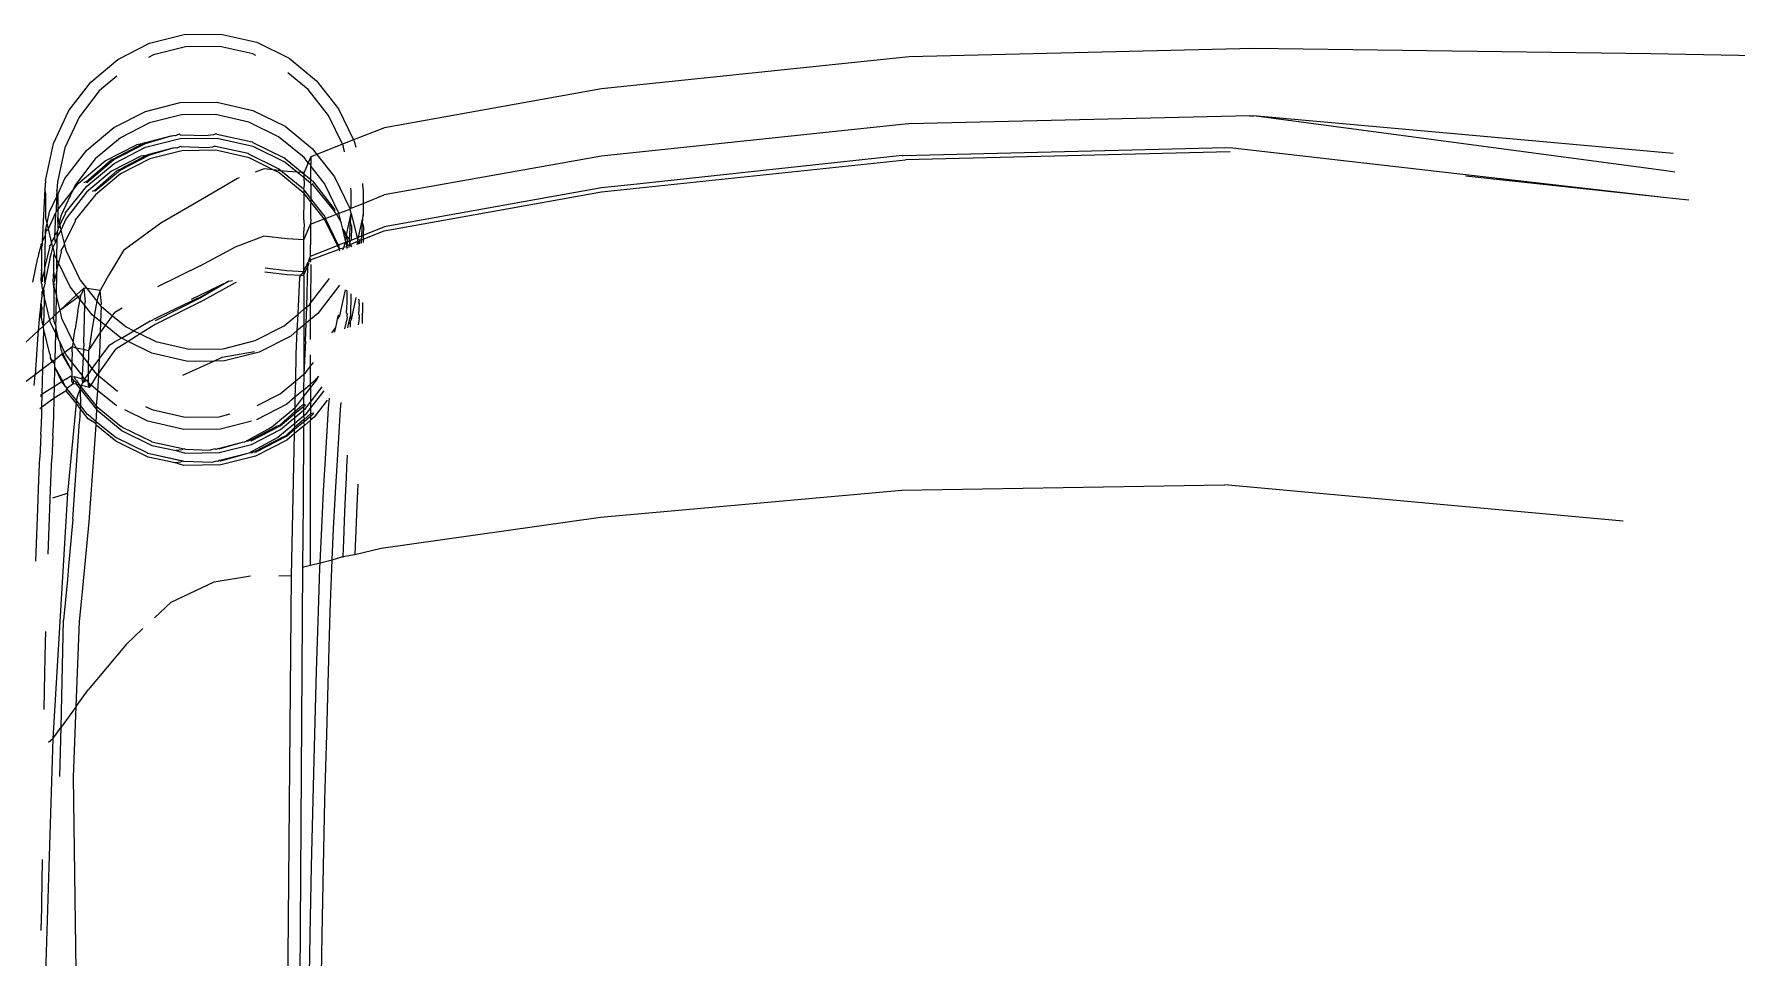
# Model space of a CAD drawing. Header units: millimetres. Extents: x -41292 to 298682, y -22072 to 33155.
# Drawn here: x 30594.6 to 30668.4, y -10431.7 to -10391.7 of the extents above; entities that cross this region are included whole.
import ezdxf

# ---------------------------------------------------------------- set-up
doc = ezdxf.new("R2010")
doc.units = ezdxf.units.MM

# ---------------------------------------------------------------- blocks, each defined once
blk = doc.blocks.new('rmfnasesx')
for p, q in [((58061.517, 5119.596), (58062.879, 5120.296)), ((58062.879, 5120.296), (58064.38, 5120.674)), ((58064.446, 5120.144), (58063.057, 5119.794)), ((58064.38, 5120.674), (58065.976, 5120.692)), ((58065.922, 5120.161), (58064.446, 5120.144)), ((58067.362, 5119.831), (58065.922, 5120.161)), ((58065.976, 5120.692), (58067.532, 5120.336)), ((58067.532, 5120.336), (58068.926, 5119.647)), ((58060.34, 5118.612), (58061.517, 5119.596)), ((58063.057, 5119.794), (58062.832, 5119.678)), ((58067.489, 5119.768), (58067.362, 5119.831)), ((58068.926, 5119.647), (58070.118, 5118.673)), ((58095.788, 5119.712), (58082.467, 5118.326)), ((58110.703, 5120.067), (58095.788, 5119.712)), ((58127.923, 5119.832), (58110.703, 5120.067)), ((58148.161, 5119.449), (58127.923, 5119.832)), ((58061.465, 5118.868), (58060.709, 5118.237)), ((58069.754, 5118.293), (58068.878, 5119.008)), ((58070.118, 5118.673), (58071.073, 5117.461)), ((58059.395, 5117.384), (58060.34, 5118.612)), ((58060.709, 5118.237), (58059.835, 5117.1)), ((58070.638, 5117.172), (58069.754, 5118.293)), ((58082.467, 5118.326), (58073.055, 5116.639)), ((58058.726, 5115.948), (58059.395, 5117.384)), ((58061.342, 5116.648), (58062.704, 5117.347)), ((58062.704, 5117.347), (58064.205, 5117.726)), ((58064.271, 5117.196), (58062.882, 5116.846)), ((58064.205, 5117.726), (58065.801, 5117.744)), ((58065.747, 5117.212), (58064.271, 5117.196)), ((58067.187, 5116.883), (58065.747, 5117.212)), ((58065.801, 5117.744), (58067.358, 5117.388)), ((58067.358, 5117.388), (58068.752, 5116.699)), ((58071.073, 5117.461), (58071.726, 5116.114)), ((58059.835, 5117.1), (58059.216, 5115.772)), ((58060.166, 5115.664), (58061.342, 5116.648)), ((58062.882, 5116.846), (58061.623, 5116.199)), ((58068.476, 5116.246), (58067.187, 5116.883)), ((58068.752, 5116.699), (58069.944, 5115.725)), ((58071.242, 5115.923), (58070.638, 5117.172)), ((58073.055, 5116.639), (58071.726, 5116.114)), ((58095.748, 5116.799), (58082.467, 5115.413)), ((58095.788, 5116.799), (58095.748, 5116.799)), ((58110.542, 5117.155), (58095.788, 5116.799)), ((58110.542, 5117.155), (58110.703, 5117.155)), ((58128.889, 5115.522), (58110.703, 5117.155)), ((58128.575, 5114.769), (58110.703, 5117.155)), ((58058.38, 5114.344), (58058.726, 5115.948)), ((58059.216, 5115.772), (58058.896, 5114.289)), ((58061.623, 5116.199), (58060.535, 5115.289)), ((58060.961, 5115.202), (58062.323, 5115.902)), ((58061.31, 5115.279), (58062.562, 5115.937)), ((58061.342, 5115.256), (58062.704, 5115.956)), ((58061.349, 5115.094), (58062.711, 5115.794)), ((58062.562, 5115.937), (58062.323, 5115.902)), ((58062.672, 5115.979), (58062.562, 5115.937)), ((58062.672, 5115.979), (58063.825, 5116.281)), ((58062.704, 5115.956), (58062.672, 5115.979)), ((58062.704, 5115.956), (58063.825, 5116.281)), ((58062.711, 5115.794), (58064.213, 5116.172)), ((58063.89, 5115.751), (58062.851, 5115.478)), ((58063.89, 5115.751), (58062.883, 5115.454)), ((58063.825, 5116.281), (58063.87, 5116.281)), ((58063.87, 5116.281), (58063.927, 5116.296)), ((58063.937, 5115.751), (58063.89, 5115.751)), ((58064.002, 5116.283), (58063.927, 5116.296)), ((58063.994, 5115.766), (58063.937, 5115.751)), ((58064.068, 5115.753), (58063.994, 5115.766)), ((58064.064, 5116.316), (58064.002, 5116.283)), ((58064.173, 5116.358), (58064.064, 5116.316)), ((58064.13, 5115.786), (58064.068, 5115.753)), ((58064.24, 5115.828), (58064.13, 5115.786)), ((58064.206, 5116.334), (58064.173, 5116.358)), ((58064.206, 5116.334), (58065.419, 5116.299)), ((58064.213, 5116.172), (58065.808, 5116.19)), ((58064.272, 5115.804), (58064.24, 5115.828)), ((58065.365, 5115.767), (58064.272, 5115.804)), ((58065.605, 5115.802), (58065.365, 5115.767)), ((58065.659, 5116.334), (58065.419, 5116.299)), ((58065.715, 5115.845), (58065.605, 5115.802)), ((58065.769, 5116.376), (58065.659, 5116.334)), ((58065.747, 5115.821), (58065.715, 5115.845)), ((58067.155, 5115.515), (58065.747, 5115.821)), ((58065.801, 5116.352), (58065.769, 5116.376)), ((58065.801, 5116.352), (58067.326, 5116.02)), ((58065.808, 5116.19), (58067.364, 5115.834)), ((58067.358, 5115.996), (58067.326, 5116.02)), ((58067.358, 5115.996), (58068.719, 5115.331)), ((58067.364, 5115.834), (58068.758, 5115.146)), ((58069.58, 5115.345), (58068.476, 5116.246)), ((58069.944, 5115.725), (58070.133, 5115.485)), ((58071.242, 5115.923), (58070.133, 5115.485)), ((58071.726, 5116.114), (58071.242, 5115.923)), ((58071.266, 5115.874), (58071.242, 5115.923)), ((58071.331, 5115.598), (58071.266, 5115.874)), ((58071.726, 5116.114), (58071.753, 5116.058)), ((58071.753, 5116.058), (58071.817, 5115.789)), ((58109.507, 5115.767), (58095.527, 5115.416)), ((58109.807, 5115.754), (58109.507, 5115.767)), ((58128.464, 5113.616), (58109.807, 5115.754)), ((58059.22, 5114.436), (58060.166, 5115.664)), ((58060.535, 5115.289), (58059.66, 5114.152)), ((58059.785, 5114.219), (58060.961, 5115.202)), ((58060.134, 5114.296), (58061.201, 5115.238)), ((58060.166, 5114.273), (58061.342, 5115.256)), ((58060.172, 5114.111), (58061.349, 5115.094)), ((58061.31, 5115.279), (58061.201, 5115.238)), ((58062.502, 5115.401), (58061.242, 5114.753)), ((58061.342, 5115.256), (58061.31, 5115.279)), ((58062.741, 5115.436), (58061.591, 5114.83)), ((58062.883, 5115.454), (58061.623, 5114.807)), ((58062.89, 5115.292), (58061.63, 5114.645)), ((58062.741, 5115.436), (58062.502, 5115.401)), ((58062.851, 5115.478), (58062.741, 5115.436)), ((58062.883, 5115.454), (58062.851, 5115.478)), ((58064.279, 5115.642), (58062.89, 5115.292)), ((58065.754, 5115.659), (58064.279, 5115.642)), ((58067.195, 5115.329), (58065.754, 5115.659)), ((58067.187, 5115.492), (58067.155, 5115.515)), ((58068.444, 5114.878), (58067.187, 5115.492)), ((58068.242, 5114.811), (58067.195, 5115.329)), ((58068.752, 5115.308), (58068.719, 5115.331)), ((58068.752, 5115.308), (58069.49, 5114.702)), ((58068.758, 5115.146), (58069.289, 5114.713)), ((58069.758, 5115.119), (58069.579, 5114.697)), ((58069.758, 5115.119), (58069.58, 5115.345)), ((58069.868, 5115.381), (58069.758, 5115.119)), ((58069.869, 5115.02), (58069.758, 5115.119)), ((58069.867, 5114.394), (58069.869, 5114.978)), ((58070.133, 5115.485), (58069.868, 5115.381)), ((58069.868, 5115.381), (58069.869, 5115.02)), ((58069.869, 5114.978), (58069.869, 5115.02)), ((58070.463, 5114.224), (58069.869, 5114.978)), ((58070.133, 5115.485), (58070.898, 5114.513)), ((58082.467, 5115.413), (58073.054, 5113.726)), ((58082.467, 5113.863), (58095.628, 5115.249)), ((58095.49, 5115.435), (58084.003, 5114.193)), ((58095.49, 5115.435), (58095.527, 5115.416)), ((58109.69, 5115.595), (58095.628, 5115.249)), ((58058.38, 5114.344), (58058.346, 5113.978)), ((58058.896, 5114.289), (58058.862, 5113.922)), ((58058.907, 5113.75), (58059.22, 5114.436)), ((58060.134, 5114.296), (58060.025, 5114.254)), ((58060.166, 5114.273), (58060.134, 5114.296)), ((58061.242, 5114.753), (58060.154, 5113.844)), ((58061.482, 5114.789), (58060.502, 5113.921)), ((58061.623, 5114.807), (58060.535, 5113.897)), ((58061.63, 5114.645), (58060.541, 5113.736)), ((58061.591, 5114.83), (58061.482, 5114.789)), ((58061.623, 5114.807), (58061.591, 5114.83)), ((58066.699, 5114.437), (58065.259, 5113.606)), ((58066.769, 5114.463), (58066.699, 5114.437)), ((58067.847, 5114.86), (58067.456, 5114.716)), ((58068.242, 5114.811), (58067.847, 5114.86)), ((58068.483, 5114.692), (58068.242, 5114.811)), ((58068.577, 5114.77), (58068.242, 5114.811)), ((58068.476, 5114.855), (58068.444, 5114.878)), ((58068.577, 5114.77), (58068.476, 5114.855)), ((58069.586, 5113.792), (58068.483, 5114.692)), ((58068.856, 5114.736), (58068.577, 5114.77)), ((58069.548, 5113.977), (58068.577, 5114.77)), ((58069.289, 5114.713), (58068.856, 5114.736)), ((58069.49, 5114.702), (58069.289, 5114.713)), ((58069.289, 5114.713), (58069.579, 5114.476)), ((58069.579, 5114.697), (58069.49, 5114.702)), ((58069.49, 5114.702), (58069.579, 5114.63)), ((58069.577, 5114.336), (58069.579, 5114.476)), ((58069.577, 5114.336), (58069.579, 5114.159)), ((58069.579, 5114.63), (58069.579, 5114.697)), ((58069.579, 5114.476), (58069.579, 5114.63)), ((58069.579, 5114.63), (58069.867, 5114.394)), ((58069.579, 5114.476), (58069.867, 5114.24)), ((58069.867, 5114.24), (58069.867, 5114.394)), ((58069.867, 5114.394), (58069.912, 5114.357)), ((58069.867, 5114.193), (58069.867, 5114.24)), ((58069.944, 5114.334), (58069.912, 5114.357)), ((58069.944, 5114.334), (58070.867, 5113.145)), ((58070.898, 5114.513), (58071.578, 5113.11)), ((58128.464, 5113.616), (58119.898, 5114.541)), ((58128.951, 5114.708), (58128.575, 5114.769)), ((58058.346, 5113.978), (58058.263, 5112.283)), ((58058.391, 5113.806), (58058.346, 5113.978)), ((58058.389, 5113.554), (58058.391, 5113.806)), ((58058.398, 5112.701), (58058.389, 5113.554)), ((58058.551, 5113), (58058.848, 5113.637)), ((58058.848, 5113.637), (58058.839, 5112.991)), ((58058.862, 5113.922), (58058.848, 5113.637)), ((58058.848, 5113.637), (58058.907, 5113.75)), ((58058.848, 5113.637), (58058.905, 5113.511)), ((58058.907, 5113.75), (58058.862, 5113.922)), ((58058.907, 5113.75), (58058.905, 5113.511)), ((58058.905, 5113.511), (58058.909, 5113.082)), ((58058.909, 5113.082), (58059.547, 5113.91)), ((58059.547, 5113.91), (58059.042, 5112.825)), ((58059.223, 5112.932), (58060.172, 5114.111)), ((58060.154, 5113.844), (58059.279, 5112.708)), ((58059.547, 5113.91), (58059.785, 5114.219)), ((58059.66, 5114.152), (58059.547, 5113.91)), ((58060.541, 5113.736), (58059.662, 5112.649)), ((58060.502, 5113.921), (58060.393, 5113.879)), ((58060.535, 5113.897), (58060.502, 5113.921)), ((58065.259, 5113.606), (58063.376, 5112.51)), ((58069.579, 5114.159), (58069.548, 5113.977)), ((58069.58, 5113.954), (58069.548, 5113.977)), ((58069.572, 5112.653), (58069.575, 5113.509)), ((58069.575, 5113.509), (58069.586, 5113.792)), ((58069.868, 5113.571), (58069.58, 5113.954)), ((58069.586, 5113.792), (58069.58, 5113.954)), ((58069.868, 5113.435), (58069.586, 5113.792)), ((58069.867, 5114.193), (58069.868, 5113.571)), ((58069.867, 5114.193), (58069.951, 5114.172)), ((58069.868, 5113.571), (58069.868, 5113.435)), ((58070.431, 5112.856), (58069.868, 5113.571)), ((58069.946, 5114.221), (58069.951, 5114.172)), ((58069.951, 5114.172), (58070.901, 5113.009)), ((58071.087, 5112.937), (58070.463, 5114.224)), ((58071.616, 5113.905), (58071.61, 5114.014)), ((58071.619, 5113.15), (58071.616, 5113.905)), ((58072.131, 5113.972), (58072.123, 5114.221)), ((58072.131, 5113.972), (58072.132, 5113.356)), ((58072.132, 5113.356), (58073.054, 5113.726)), ((58082.467, 5114.03), (58073.053, 5112.341)), ((58073.054, 5112.175), (58082.467, 5113.863)), ((58084.003, 5114.193), (58082.467, 5114.03)), ((58129.005, 5113.554), (58128.464, 5113.616)), ((58129.561, 5113.496), (58129.005, 5113.554)), ((58058.444, 5112.505), (58058.551, 5113)), ((58058.501, 5112.265), (58058.813, 5112.935)), ((58058.813, 5112.935), (58058.779, 5112.227)), ((58058.839, 5112.991), (58058.813, 5112.935)), ((58058.839, 5112.991), (58058.909, 5113.082)), ((58058.909, 5113.082), (58058.913, 5112.769)), ((58058.929, 5112.302), (58058.913, 5112.769)), ((58058.913, 5112.769), (58058.974, 5112.51)), ((58059.042, 5112.825), (58058.974, 5112.51)), ((58058.992, 5112.436), (58059.227, 5112.882)), ((58059.223, 5112.932), (58059.227, 5112.882)), ((58069.864, 5112.682), (58069.868, 5113.018)), ((58069.868, 5113.435), (58069.868, 5113.337)), ((58070.453, 5112.692), (58069.868, 5113.435)), ((58069.868, 5113.018), (58069.868, 5113.337)), ((58070.463, 5112.832), (58070.431, 5112.856)), ((58070.501, 5112.711), (58070.463, 5112.832)), ((58070.501, 5112.711), (58070.987, 5112.898)), ((58070.899, 5113.122), (58070.867, 5113.145)), ((58070.899, 5113.122), (58070.901, 5113.009)), ((58070.901, 5113.009), (58070.906, 5112.96)), ((58070.906, 5112.96), (58070.987, 5112.898)), ((58070.987, 5112.898), (58071.087, 5112.937)), ((58070.987, 5112.898), (58071.183, 5112.536)), ((58071.087, 5112.937), (58071.578, 5113.11)), ((58071.183, 5112.536), (58071.087, 5112.937)), ((58071.422, 5111.998), (58071.622, 5112.924)), ((58071.578, 5113.11), (58071.619, 5113.15)), ((58071.622, 5112.924), (58071.578, 5113.11)), ((58071.588, 5112.558), (58071.622, 5112.924)), ((58071.619, 5113.15), (58072.132, 5113.356)), ((58071.622, 5112.924), (58071.872, 5111.874)), ((58072.138, 5112.869), (58071.928, 5111.896)), ((58072.104, 5112.502), (58072.138, 5112.869)), ((58072.132, 5113.356), (58072.138, 5112.869)), ((58058.263, 5112.283), (58058.235, 5111.693)), ((58058.373, 5111.983), (58058.375, 5112.184)), ((58058.373, 5111.983), (58058.409, 5112.164)), ((58058.375, 5112.184), (58058.405, 5112.324)), ((58058.444, 5112.505), (58058.398, 5112.701)), ((58058.405, 5112.324), (58058.444, 5112.505)), ((58058.409, 5112.164), (58058.405, 5112.324)), ((58058.409, 5112.164), (58058.501, 5112.265)), ((58058.501, 5112.265), (58058.444, 5112.505)), ((58058.64, 5111.681), (58058.501, 5112.265)), ((58058.779, 5112.227), (58058.765, 5111.95)), ((58058.765, 5111.95), (58058.891, 5112.125)), ((58059.046, 5112.207), (58058.889, 5111.928)), ((58058.889, 5111.928), (58058.891, 5112.125)), ((58058.891, 5112.162), (58058.906, 5112.193)), ((58058.891, 5112.125), (58058.891, 5112.162)), ((58058.906, 5112.193), (58058.923, 5112.232)), ((58058.922, 5112.271), (58058.929, 5112.302)), ((58058.923, 5112.232), (58058.922, 5112.271)), ((58059.001, 5112.397), (58058.929, 5112.302)), ((58058.974, 5112.51), (58058.992, 5112.436)), ((58058.992, 5112.436), (58059.001, 5112.397)), ((58059.001, 5112.397), (58059.046, 5112.207)), ((58059.279, 5112.708), (58059.046, 5112.207)), ((58059.046, 5112.207), (58059.185, 5111.623)), ((58059.667, 5112.599), (58059.185, 5111.623)), ((58059.662, 5112.649), (58059.667, 5112.599)), ((58063.376, 5112.51), (58061.755, 5111.328)), ((58069.568, 5111.78), (58069.863, 5112.464)), ((58069.57, 5111.999), (58069.576, 5112.336)), ((58069.572, 5112.653), (58069.576, 5112.336)), ((58069.863, 5112.464), (58070.453, 5112.692)), ((58069.864, 5112.682), (58069.863, 5112.464)), ((58069.863, 5112.464), (58069.863, 5111.568)), ((58070.453, 5112.692), (58070.501, 5112.711)), ((58070.47, 5112.671), (58070.453, 5112.692)), ((58070.465, 5112.72), (58070.47, 5112.671)), ((58071.019, 5111.537), (58070.47, 5112.671)), ((58071.059, 5111.563), (58070.47, 5112.671)), ((58071.059, 5111.563), (58070.501, 5112.711)), ((58071.252, 5112.245), (58071.183, 5112.536)), ((58071.252, 5112.245), (58071.422, 5111.998)), ((58071.252, 5112.245), (58071.407, 5111.926)), ((58071.37, 5111.754), (58071.252, 5112.245)), ((58071.55, 5111.779), (58071.588, 5112.558)), ((58071.633, 5112.386), (58071.588, 5112.558)), ((58071.633, 5112.386), (58071.617, 5111.773)), ((58072.077, 5111.955), (58072.104, 5112.502)), ((58072.104, 5112.502), (58072.149, 5112.33)), ((58072.144, 5111.815), (58073.054, 5112.175)), ((58072.145, 5111.982), (58073.053, 5112.341)), ((58072.149, 5112.33), (58072.145, 5111.982)), ((58058.133, 5111.378), (58058.093, 5111.219)), ((58058.171, 5111.556), (58058.133, 5111.378)), ((58058.171, 5111.556), (58058.231, 5111.624)), ((58058.205, 5111.396), (58058.204, 5111.173)), ((58058.205, 5111.396), (58058.233, 5111.523)), ((58058.235, 5111.693), (58058.231, 5111.624)), ((58058.231, 5111.624), (58058.233, 5111.523)), ((58058.235, 5111.693), (58058.299, 5111.831)), ((58058.299, 5111.831), (58058.373, 5111.983)), ((58058.352, 5110.562), (58058.373, 5111.983)), ((58058.352, 5110.562), (58058.558, 5111.447)), ((58058.554, 5111.496), (58058.649, 5111.642)), ((58058.554, 5111.496), (58058.558, 5111.447)), ((58058.661, 5111.38), (58058.622, 5111.202)), ((58058.64, 5111.681), (58058.762, 5111.885)), ((58058.649, 5111.642), (58058.64, 5111.681)), ((58058.694, 5111.451), (58058.649, 5111.642)), ((58058.694, 5111.451), (58058.661, 5111.38)), ((58058.747, 5111.569), (58058.694, 5111.451)), ((58058.694, 5111.451), (58058.722, 5111.341)), ((58058.722, 5111.341), (58058.751, 5111.212)), ((58058.79, 5111.657), (58058.747, 5111.569)), ((58058.765, 5111.95), (58058.762, 5111.885)), ((58058.762, 5111.885), (58058.79, 5111.657)), ((58058.888, 5111.868), (58058.79, 5111.657)), ((58058.874, 5110.929), (58058.888, 5111.868)), ((58058.889, 5111.928), (58058.888, 5111.868)), ((58059.194, 5111.583), (58059.044, 5111.321)), ((58059.044, 5111.321), (58059.049, 5111.271)), ((58059.185, 5111.623), (58059.194, 5111.583)), ((58059.194, 5111.583), (58059.252, 5111.338)), ((58059.252, 5111.338), (58059.88, 5110.041)), ((58061.755, 5111.328), (58061.103, 5110.242)), ((58065.084, 5110.659), (58066.608, 5111.485)), ((58066.608, 5111.485), (58067.814, 5111.944)), ((58068.843, 5111.825), (58067.814, 5111.944)), ((58069.568, 5111.78), (58068.843, 5111.825)), ((58069.568, 5111.78), (58069.57, 5111.999)), ((58069.568, 5110.477), (58069.568, 5111.78)), ((58069.859, 5111.078), (58069.863, 5111.568)), ((58069.859, 5111.078), (58071.019, 5111.537)), ((58069.863, 5110.913), (58071.098, 5111.373)), ((58071.019, 5111.537), (58071.059, 5111.563)), ((58071.093, 5111.422), (58071.019, 5111.537)), ((58071.059, 5111.563), (58071.351, 5111.668)), ((58071.092, 5111.535), (58071.059, 5111.563)), ((58071.093, 5111.422), (58071.092, 5111.535)), ((58071.093, 5111.422), (58071.098, 5111.373)), ((58071.098, 5111.373), (58071.121, 5111.411)), ((58071.121, 5111.301), (58071.098, 5111.373)), ((58071.145, 5111.31), (58071.098, 5111.373)), ((58071.121, 5111.411), (58071.302, 5111.44)), ((58071.261, 5111.352), (58071.302, 5111.44)), ((58071.302, 5111.44), (58071.312, 5111.486)), ((58071.312, 5111.486), (58071.351, 5111.668)), ((58071.312, 5111.486), (58071.431, 5111.496)), ((58071.351, 5111.668), (58071.387, 5111.682)), ((58071.37, 5111.754), (58071.407, 5111.926)), ((58071.387, 5111.682), (58071.37, 5111.754)), ((58071.387, 5111.682), (58071.457, 5111.724)), ((58071.436, 5111.535), (58071.387, 5111.682)), ((58071.407, 5111.926), (58071.422, 5111.998)), ((58071.407, 5111.926), (58071.457, 5111.724)), ((58071.422, 5111.998), (58071.413, 5111.953)), ((58071.413, 5111.953), (58071.55, 5111.779)), ((58071.431, 5111.496), (58071.436, 5111.535)), ((58071.431, 5111.496), (58071.431, 5111.413)), ((58071.46, 5111.424), (58071.431, 5111.496)), ((58071.457, 5111.724), (58071.436, 5111.535)), ((58071.436, 5111.535), (58071.54, 5111.576)), ((58071.457, 5111.724), (58071.503, 5111.728)), ((58071.503, 5111.728), (58071.546, 5111.742)), ((58071.503, 5111.728), (58071.545, 5111.68)), ((58071.534, 5111.45), (58071.54, 5111.576)), ((58071.543, 5111.645), (58071.54, 5111.576)), ((58071.54, 5111.576), (58071.586, 5111.557)), ((58071.545, 5111.68), (58071.543, 5111.645)), ((58071.543, 5111.645), (58071.581, 5111.606)), ((58071.546, 5111.742), (58071.545, 5111.68)), ((58071.579, 5111.719), (58071.545, 5111.68)), ((58071.546, 5111.742), (58071.55, 5111.779)), ((58071.546, 5111.742), (58071.617, 5111.773)), ((58071.579, 5111.719), (58071.546, 5111.742)), ((58071.617, 5111.773), (58071.579, 5111.719)), ((58071.581, 5111.606), (58071.586, 5111.557)), ((58071.586, 5111.557), (58071.606, 5111.602)), ((58071.586, 5111.557), (58071.609, 5111.478)), ((58071.586, 5111.557), (58071.634, 5111.487)), ((58071.606, 5111.602), (58071.908, 5111.722)), ((58071.617, 5111.773), (58071.872, 5111.874)), ((58071.908, 5111.722), (58071.857, 5111.567)), ((58071.872, 5111.874), (58071.928, 5111.896)), ((58071.872, 5111.874), (58071.899, 5111.76)), ((58071.928, 5111.896), (58071.899, 5111.76)), ((58071.899, 5111.76), (58071.908, 5111.722)), ((58071.908, 5111.722), (58071.972, 5111.747)), ((58071.908, 5111.722), (58071.937, 5111.597)), ((58071.928, 5111.896), (58072.077, 5111.955)), ((58071.971, 5111.792), (58071.972, 5111.747)), ((58071.971, 5111.792), (58072.069, 5111.785)), ((58071.972, 5111.747), (58071.973, 5111.61)), ((58072.062, 5111.641), (58072.069, 5111.785)), ((58072.069, 5111.785), (58072.077, 5111.955)), ((58072.069, 5111.785), (58072.144, 5111.815)), ((58072.077, 5111.955), (58072.145, 5111.982)), ((58072.144, 5111.815), (58072.142, 5111.671)), ((58072.145, 5111.982), (58072.144, 5111.815)), ((58057.825, 5109.952), (58058.05, 5111.007)), ((58058.093, 5111.219), (58058.05, 5111.007)), ((58058.204, 5111.173), (58058.205, 5110.503)), ((58058.54, 5110.832), (58058.343, 5109.929)), ((58058.351, 5110.485), (58058.352, 5110.562)), ((58058.584, 5111.044), (58058.54, 5110.832)), ((58058.622, 5111.202), (58058.584, 5111.044)), ((58058.765, 5111.154), (58058.72, 5111.117)), ((58058.72, 5111.117), (58058.721, 5110.448)), ((58058.751, 5111.212), (58058.765, 5111.154)), ((58058.874, 5110.929), (58058.765, 5111.154)), ((58058.868, 5110.507), (58058.874, 5110.929)), ((58058.944, 5110.785), (58058.868, 5110.507)), ((58058.944, 5110.785), (58058.874, 5110.929)), ((58059.049, 5111.271), (58058.944, 5110.785)), ((58059.445, 5109.752), (58058.944, 5110.785)), ((58065.084, 5110.659), (58063.23, 5109.743)), ((58068.838, 5110.439), (58067.895, 5110.55)), ((58069.707, 5110.727), (58069.568, 5110.477)), ((58069.568, 5110.272), (58069.745, 5110.641)), ((58069.691, 5108.877), (58069.745, 5110.641)), ((58069.707, 5110.727), (58069.75, 5110.805)), ((58069.745, 5110.641), (58069.707, 5110.727)), ((58069.745, 5110.641), (58069.8, 5110.768)), ((58069.819, 5110.988), (58069.75, 5110.805)), ((58069.819, 5110.988), (58069.859, 5111.078)), ((58069.819, 5110.988), (58069.863, 5110.956)), ((58069.828, 5110.833), (58069.865, 5110.846)), ((58069.863, 5110.956), (58069.863, 5110.913)), ((58069.865, 5110.846), (58069.863, 5110.913)), ((58069.865, 5110.721), (58069.863, 5109.046)), ((58058.205, 5110.503), (58058.174, 5110.029)), ((58058.206, 5110.005), (58058.174, 5110.029)), ((58058.248, 5110.079), (58058.205, 5110.503)), ((58058.206, 5110.005), (58058.249, 5110.01)), ((58058.207, 5109.973), (58058.206, 5110.005)), ((58058.249, 5109.982), (58058.207, 5109.973)), ((58058.208, 5109.892), (58058.207, 5109.973)), ((58058.208, 5109.892), (58058.213, 5109.843)), ((58058.213, 5109.843), (58058.223, 5109.753)), ((58058.248, 5110.079), (58058.351, 5110.485)), ((58058.249, 5110.01), (58058.248, 5110.079)), ((58058.249, 5109.982), (58058.249, 5110.01)), ((58058.341, 5109.896), (58058.299, 5109.715)), ((58058.343, 5109.929), (58058.341, 5109.896)), ((58058.343, 5109.929), (58058.351, 5110.485)), ((58058.721, 5110.448), (58058.69, 5109.973)), ((58058.722, 5109.95), (58058.69, 5109.973)), ((58058.721, 5110.448), (58058.764, 5110.049)), ((58058.762, 5110.013), (58058.722, 5109.95)), ((58058.723, 5109.917), (58058.722, 5109.95)), ((58058.724, 5109.837), (58058.723, 5109.917)), ((58058.723, 5109.917), (58058.748, 5109.827)), ((58058.724, 5109.837), (58058.729, 5109.788)), ((58058.748, 5109.827), (58058.729, 5109.788)), ((58058.764, 5110.049), (58058.762, 5110.013)), ((58058.867, 5110.429), (58058.764, 5110.049)), ((58058.851, 5109.376), (58058.867, 5110.429)), ((58058.868, 5110.507), (58058.867, 5110.429)), ((58059.88, 5110.041), (58060.172, 5109.67)), ((58061.103, 5110.242), (58060.752, 5109.586)), ((58064.703, 5109.214), (58066.318, 5109.987)), ((58065.053, 5109.291), (58066.318, 5109.987)), ((58066.318, 5109.987), (58065.085, 5109.267)), ((58065.092, 5109.105), (58066.609, 5109.935)), ((58066.318, 5109.987), (58066.471, 5110.027)), ((58066.609, 5109.935), (58066.648, 5109.95)), ((58068.842, 5110.274), (58067.884, 5110.385)), ((58069.562, 5110.393), (58068.838, 5110.439)), ((58069.434, 5110.237), (58068.842, 5110.274)), ((58069.32, 5108.567), (58069.395, 5110.166)), ((58069.395, 5110.166), (58069.434, 5110.237)), ((58069.434, 5110.237), (58069.5, 5110.311)), ((58069.567, 5110.229), (58069.434, 5110.237)), ((58069.5, 5110.311), (58069.562, 5110.393)), ((58069.562, 5110.393), (58069.568, 5110.477)), ((58069.572, 5110.416), (58069.562, 5110.393)), ((58069.562, 5110.393), (58069.568, 5110.272)), ((58069.567, 5110.229), (58069.568, 5110.272)), ((58069.567, 5110.229), (58069.569, 5108.846)), ((58069.568, 5110.477), (58069.572, 5110.416)), ((58069.863, 5109.046), (58070.683, 5110.112)), ((58071.111, 5109.814), (58070.177, 5108.6)), ((58058.22, 5109.351), (58058.172, 5109.018)), ((58058.222, 5109.53), (58058.22, 5109.351)), ((58058.264, 5109.561), (58058.222, 5109.53)), ((58058.223, 5109.753), (58058.264, 5109.561)), ((58058.299, 5109.715), (58058.264, 5109.561)), ((58058.333, 5109.288), (58058.264, 5109.561)), ((58058.333, 5109.288), (58058.299, 5109.715)), ((58058.322, 5108.497), (58058.333, 5109.288)), ((58058.564, 5108.316), (58058.333, 5109.288)), ((58058.729, 5109.788), (58058.737, 5109.598)), ((58058.729, 5109.788), (58058.851, 5109.376)), ((58058.737, 5109.598), (58058.738, 5108.929)), ((58058.84, 5108.572), (58058.851, 5109.318)), ((58058.851, 5109.376), (58058.851, 5109.318)), ((58058.851, 5109.318), (58058.997, 5108.719)), ((58059.725, 5109.396), (58058.997, 5108.719)), ((58059.798, 5109.303), (58058.997, 5108.719)), ((58059.725, 5109.396), (58059.445, 5109.752)), ((58060.041, 5109.689), (58059.725, 5109.396)), ((58059.798, 5109.303), (58059.725, 5109.396)), ((58059.783, 5108.694), (58059.882, 5109.197)), ((58059.924, 5109.415), (58059.798, 5109.303)), ((58059.882, 5109.197), (58059.798, 5109.303)), ((58059.882, 5109.197), (58059.924, 5109.415)), ((58060.085, 5108.939), (58059.882, 5109.197)), ((58060.041, 5109.689), (58059.924, 5109.415)), ((58060.041, 5109.689), (58060.09, 5109.106)), ((58060.172, 5109.67), (58060.041, 5109.689)), ((58060.085, 5108.939), (58060.09, 5109.106)), ((58060.752, 5109.586), (58060.172, 5109.67)), ((58060.172, 5109.67), (58060.604, 5109.122)), ((58060.604, 5109.122), (58060.497, 5108.559)), ((58060.638, 5109.298), (58060.604, 5109.122)), ((58060.604, 5109.122), (58060.763, 5108.919)), ((58060.752, 5109.586), (58060.638, 5109.298)), ((58060.799, 5109.009), (58060.752, 5109.586)), ((58065.085, 5109.267), (58063.124, 5108.276)), ((58065.092, 5109.105), (58063.124, 5108.115)), ((58064.943, 5109.249), (58063.405, 5108.509)), ((58064.943, 5109.249), (58065.053, 5109.291)), ((58065.053, 5109.291), (58065.085, 5109.267)), ((58071.127, 5108.493), (58071.371, 5109.624)), ((58071.447, 5109.562), (58071.405, 5109.6)), ((58071.415, 5108.609), (58071.447, 5109.084)), ((58071.447, 5109.084), (58071.447, 5109.562)), ((58071.598, 5109.449), (58071.582, 5108.476)), ((58071.825, 5109.281), (58071.618, 5108.317)), ((58071.924, 5109.208), (58071.963, 5109.18)), ((58071.963, 5109.029), (58071.963, 5109.18)), ((58072.11, 5109.071), (58072.096, 5108.165)), ((58058.115, 5108.493), (58058.059, 5107.846)), ((58058.172, 5109.018), (58058.115, 5108.493)), ((58058.192, 5108.386), (58058.172, 5109.018)), ((58058.172, 5109.018), (58058.223, 5108.861)), ((58058.223, 5108.861), (58058.192, 5108.386)), ((58058.224, 5108.362), (58058.192, 5108.386)), ((58058.225, 5108.33), (58058.224, 5108.362)), ((58058.294, 5108.065), (58058.322, 5108.497)), ((58058.706, 5108.453), (58058.564, 5108.316)), ((58058.74, 5108.479), (58058.706, 5108.453)), ((58058.738, 5108.43), (58058.706, 5108.453)), ((58058.728, 5108.358), (58058.738, 5108.43)), ((58058.741, 5108.318), (58058.728, 5108.358)), ((58058.738, 5108.929), (58058.74, 5108.479)), ((58058.84, 5108.572), (58058.74, 5108.479)), ((58058.828, 5108.05), (58058.838, 5108.442)), ((58058.838, 5108.442), (58058.84, 5108.572)), ((58058.997, 5108.719), (58058.84, 5108.572)), ((58058.997, 5108.719), (58059.077, 5108.391)), ((58059.077, 5108.391), (58059.573, 5107.347)), ((58059.783, 5108.694), (58059.66, 5107.933)), ((58060.038, 5107.305), (58060.085, 5108.939)), ((58060.399, 5108.539), (58060.085, 5108.939)), ((58060.483, 5108.471), (58060.374, 5107.782)), ((58060.483, 5108.471), (58060.399, 5108.539)), ((58060.497, 5108.559), (58060.483, 5108.471)), ((58060.777, 5108.231), (58060.483, 5108.471)), ((58060.763, 5108.919), (58060.799, 5109.009)), ((58060.763, 5108.919), (58060.796, 5108.893)), ((58060.777, 5108.231), (58060.796, 5108.893)), ((58060.796, 5108.893), (58061.283, 5108.495)), ((58060.976, 5108.068), (58061.283, 5108.495)), ((58061.283, 5108.495), (58061.382, 5108.633)), ((58061.283, 5108.495), (58061.867, 5108.019)), ((58061.696, 5108.824), (58061.382, 5108.633)), ((58063.028, 5108.327), (58063.05, 5108.34)), ((58063.405, 5108.509), (58063.05, 5108.34)), ((58068.72, 5108.066), (58069.32, 5108.567)), ((58069.286, 5107.855), (58069.32, 5108.567)), ((58069.32, 5108.567), (58069.569, 5108.775)), ((58069.569, 5108.775), (58069.567, 5108.09)), ((58069.569, 5108.775), (58069.691, 5108.877)), ((58069.569, 5108.846), (58069.569, 5108.775)), ((58069.67, 5108.176), (58069.691, 5108.877)), ((58069.862, 5108.337), (58069.67, 5108.176)), ((58069.691, 5108.877), (58069.808, 5108.976)), ((58069.808, 5108.976), (58069.863, 5109.046)), ((58069.861, 5107.463), (58069.862, 5108.337)), ((58069.862, 5108.337), (58069.863, 5109.046)), ((58070.177, 5108.6), (58069.862, 5108.337)), ((58070.99, 5108.197), (58071.028, 5108.356)), ((58071.028, 5108.356), (58071.066, 5108.531)), ((58071.028, 5108.356), (58071.127, 5108.493)), ((58071.348, 5107.93), (58071.454, 5108.423)), ((58071.415, 5108.609), (58071.447, 5108.585)), ((58071.447, 5108.585), (58071.449, 5108.53)), ((58071.45, 5108.472), (58071.449, 5108.53)), ((58071.454, 5108.423), (58071.45, 5108.472)), ((58071.505, 5108.141), (58071.582, 5108.476)), ((58071.582, 5108.476), (58071.618, 5108.317)), ((58071.971, 5108.368), (58071.915, 5108.108)), ((58071.963, 5109.029), (58071.931, 5108.553)), ((58071.931, 5108.553), (58071.963, 5108.529)), ((58071.963, 5108.529), (58071.965, 5108.481)), ((58071.965, 5108.481), (58071.966, 5108.417)), ((58071.971, 5108.368), (58071.966, 5108.417)), ((58058.059, 5107.846), (58057.5, 5107.326)), ((58058.047, 5107.706), (58057.966, 5106.586)), ((58058.059, 5107.846), (58058.047, 5107.706)), ((58058.294, 5108.065), (58058.059, 5107.846)), ((58058.226, 5108.249), (58058.225, 5108.33)), ((58058.226, 5108.249), (58058.231, 5108.2)), ((58058.294, 5108.065), (58058.231, 5108.2)), ((58058.266, 5106.198), (58058.307, 5107.9)), ((58058.29, 5107.971), (58058.294, 5108.065)), ((58058.307, 5107.9), (58058.29, 5107.971)), ((58058.564, 5108.316), (58058.294, 5108.065)), ((58058.559, 5106.839), (58058.307, 5107.9)), ((58058.59, 5108.207), (58058.564, 5108.316)), ((58058.82, 5107.732), (58058.59, 5108.207)), ((58058.741, 5108.318), (58058.745, 5108.268)), ((58058.745, 5108.268), (58058.828, 5108.05)), ((58058.792, 5106.592), (58058.82, 5107.732)), ((58058.82, 5107.732), (58058.826, 5107.949)), ((58058.931, 5107.503), (58058.82, 5107.732)), ((58058.828, 5108.05), (58058.826, 5107.949)), ((58058.826, 5107.949), (58058.931, 5107.503)), ((58059.573, 5107.347), (58059.66, 5107.933)), ((58060.242, 5106.979), (58060.643, 5107.604)), ((58060.374, 5107.782), (58060.286, 5107.185)), ((58060.643, 5107.604), (58060.765, 5107.774)), ((58060.749, 5107.206), (58060.765, 5107.774)), ((58060.765, 5107.774), (58060.777, 5108.231)), ((58060.765, 5107.774), (58060.976, 5108.068)), ((58060.976, 5108.068), (58060.777, 5108.231)), ((58061.592, 5107.566), (58060.976, 5108.068)), ((58061.663, 5107.53), (58062.209, 5107.849)), ((58061.867, 5108.019), (58062.209, 5107.849)), ((58062.481, 5107.715), (58061.953, 5107.387)), ((58062.906, 5108.269), (58062.209, 5107.849)), ((58062.209, 5107.849), (58062.481, 5107.715)), ((58063.124, 5108.115), (58062.481, 5107.715)), ((58062.481, 5107.715), (58063.156, 5107.382)), ((58062.906, 5108.269), (58063.028, 5108.327)), ((58067.461, 5107.419), (58068.72, 5108.066)), ((58069.001, 5107.617), (58067.639, 5106.917)), ((58069.286, 5107.855), (58069.001, 5107.617)), ((58069.239, 5106.849), (58069.286, 5107.855)), ((58069.567, 5108.09), (58069.286, 5107.855)), ((58069.567, 5108.09), (58069.561, 5105.967)), ((58069.67, 5108.176), (58069.567, 5108.09)), ((58069.646, 5107.396), (58069.67, 5108.176)), ((58070.783, 5107.753), (58070.947, 5107.987)), ((58070.902, 5107.79), (58070.947, 5107.987)), ((58070.947, 5107.987), (58070.99, 5108.197)), ((58071.47, 5107.968), (58071.505, 5108.141)), ((58071.58, 5108.229), (58071.505, 5108.141)), ((58071.58, 5108.229), (58071.577, 5108.002)), ((58071.618, 5108.317), (58071.58, 5108.229)), ((58058.983, 5107.396), (58058.931, 5107.503)), ((58058.983, 5107.396), (58059.045, 5107.023)), ((58059.218, 5106.911), (58058.983, 5107.396)), ((58059.077, 5106.999), (58059.045, 5107.023)), ((58059.077, 5106.999), (58059.08, 5106.887)), ((58059.08, 5106.887), (58059.084, 5106.838)), ((58059.08, 5106.887), (58059.131, 5106.846)), ((58059.08, 5106.887), (58059.108, 5106.829)), ((58059.218, 5106.911), (58059.131, 5106.846)), ((58059.534, 5107.147), (58059.218, 5106.911)), ((58059.27, 5106.804), (58059.218, 5106.911)), ((58059.528, 5106.929), (58059.519, 5106.489)), ((58059.528, 5106.929), (58059.534, 5107.147)), ((58059.573, 5107.347), (58059.534, 5107.147)), ((58059.708, 5107.1), (58059.534, 5107.147)), ((58059.573, 5107.347), (58059.708, 5107.1)), ((58060.023, 5107.029), (58059.708, 5107.1)), ((58059.708, 5107.1), (58060.006, 5106.718)), ((58060.023, 5107.029), (58060.006, 5106.718)), ((58060.038, 5107.305), (58060.023, 5107.029)), ((58060.242, 5106.979), (58060.023, 5107.029)), ((58060.242, 5106.979), (58060.237, 5106.76)), ((58060.286, 5107.185), (58060.242, 5106.979)), ((58060.684, 5106.018), (58061.418, 5107.055)), ((58061.142, 5107.219), (58060.72, 5106.656)), ((58060.72, 5106.656), (58060.749, 5107.206)), ((58061.142, 5107.219), (58061.315, 5107.328)), ((58061.663, 5107.53), (58061.315, 5107.328)), ((58061.953, 5107.387), (58061.418, 5107.055)), ((58061.663, 5107.53), (58061.592, 5107.566)), ((58061.953, 5107.387), (58061.663, 5107.53)), ((58062.985, 5106.877), (58061.953, 5107.387)), ((58064.543, 5106.52), (58062.985, 5106.877)), ((58063.156, 5107.382), (58064.596, 5107.052)), ((58064.596, 5107.052), (58066.072, 5107.069)), ((58066.031, 5106.702), (58067.433, 5106.95)), ((58066.072, 5107.069), (58067.461, 5107.419)), ((58067.639, 5106.917), (58066.138, 5106.539)), ((58069.646, 5107.396), (58069.561, 5105.967)), ((58057.966, 5106.586), (58057.923, 5105.941)), ((58058.266, 5106.198), (58057.923, 5105.941)), ((58058.239, 5105.099), (58058.266, 5106.198)), ((58058.671, 5106.502), (58058.266, 5106.198)), ((58058.591, 5106.816), (58058.559, 5106.839)), ((58058.593, 5106.703), (58058.591, 5106.816)), ((58058.593, 5106.703), (58058.598, 5106.654)), ((58058.709, 5106.53), (58058.598, 5106.654)), ((58058.671, 5106.502), (58058.598, 5106.654)), ((58058.709, 5106.53), (58058.671, 5106.502)), ((58058.788, 5106.409), (58058.671, 5106.502)), ((58058.792, 5106.592), (58058.709, 5106.53)), ((58058.788, 5106.409), (58058.709, 5106.53)), ((58058.764, 5105.436), (58058.784, 5106.268)), ((58058.784, 5106.268), (58058.788, 5106.409)), ((58059.087, 5105.642), (58058.784, 5106.268)), ((58059.126, 5105.667), (58058.784, 5106.268)), ((58058.788, 5106.409), (58058.792, 5106.592)), ((58059.084, 5106.838), (58058.792, 5106.592)), ((58059.131, 5106.846), (58059.084, 5106.838)), ((58059.084, 5106.838), (58059.516, 5106.095)), ((58059.108, 5106.829), (58059.516, 5106.095)), ((58059.131, 5106.846), (58059.516, 5106.095)), ((58059.519, 5106.489), (58059.27, 5106.804)), ((58059.519, 5106.489), (58059.514, 5106.273)), ((58059.516, 5106.095), (58059.514, 5106.273)), ((58059.963, 5105.924), (58059.519, 5106.489)), ((58060.006, 5106.718), (58059.963, 5105.924)), ((58060.006, 5106.718), (58060.23, 5106.432)), ((58060.23, 5106.432), (58060.224, 5106.103)), ((58060.385, 5106.208), (58060.226, 5105.97)), ((58060.237, 5106.76), (58060.23, 5106.432)), ((58060.23, 5106.432), (58060.385, 5106.208)), ((58060.72, 5106.656), (58060.385, 5106.208)), ((58060.385, 5106.208), (58060.589, 5105.972)), ((58060.684, 5106.018), (58060.72, 5106.656)), ((58064.331, 5105.919), (58065.664, 5106.533)), ((58065.664, 5106.533), (58064.543, 5106.52)), ((58065.664, 5106.533), (58066.031, 5106.702)), ((58066.138, 5106.539), (58065.664, 5106.533)), ((58069.214, 5105.677), (58069.239, 5106.849)), ((58069.635, 5106.029), (58069.86, 5106.321)), ((58069.859, 5105.532), (58069.86, 5106.321)), ((58069.86, 5106.321), (58069.86, 5106.807)), ((58069.86, 5106.321), (58069.98, 5106.478)), ((58057.923, 5105.941), (58057.376, 5105.532)), ((58057.892, 5105.476), (58057.923, 5105.941)), ((58058.764, 5105.436), (58058.239, 5105.099)), ((58058.752, 5104.932), (58058.764, 5105.436)), ((58059.087, 5105.642), (58058.764, 5105.436)), ((58059.126, 5105.667), (58059.087, 5105.642)), ((58059.238, 5105.436), (58059.087, 5105.642)), ((58059.253, 5105.749), (58059.126, 5105.667)), ((58059.238, 5105.436), (58059.126, 5105.667)), ((58059.27, 5105.413), (58059.238, 5105.436)), ((58059.253, 5105.749), (58059.46, 5105.883)), ((58059.307, 5105.348), (58059.27, 5105.413)), ((58059.58, 5105.552), (58059.307, 5105.348)), ((58059.519, 5105.869), (58059.46, 5105.883)), ((58059.516, 5106.095), (58059.519, 5105.869)), ((58059.52, 5105.805), (58059.519, 5105.869)), ((58059.519, 5105.869), (58059.616, 5105.845)), ((58059.521, 5105.656), (58059.52, 5105.805)), ((58059.592, 5105.711), (58059.52, 5105.805)), ((58059.521, 5105.656), (58059.58, 5105.552)), ((58059.592, 5105.711), (58059.58, 5105.552)), ((58059.711, 5105.531), (58059.58, 5105.552)), ((58059.592, 5105.711), (58059.708, 5105.589)), ((58059.955, 5105.762), (58059.616, 5105.845)), ((58059.616, 5105.845), (58059.674, 5105.726)), ((58059.706, 5105.702), (58059.674, 5105.726)), ((58059.706, 5105.702), (58059.855, 5105.496)), ((58059.708, 5105.589), (58059.711, 5105.531)), ((58059.855, 5105.496), (58059.711, 5105.531)), ((58059.711, 5105.531), (58059.872, 5105.329)), ((58059.939, 5105.475), (58059.855, 5105.496)), ((58059.855, 5105.496), (58059.91, 5105.426)), ((58059.91, 5105.426), (58059.872, 5105.329)), ((58059.939, 5105.475), (58059.91, 5105.426)), ((58059.91, 5105.426), (58060.557, 5104.605)), ((58059.941, 5105.506), (58059.939, 5105.475)), ((58060.284, 5105.389), (58059.939, 5105.475)), ((58059.976, 5105.598), (58059.941, 5105.506)), ((58059.963, 5105.924), (58059.955, 5105.762)), ((58059.955, 5105.762), (58059.976, 5105.598)), ((58060.067, 5105.734), (58059.955, 5105.762)), ((58060.067, 5105.734), (58059.963, 5105.924)), ((58060.067, 5105.734), (58059.976, 5105.598)), ((58060.148, 5105.69), (58059.976, 5105.598)), ((58060.067, 5105.734), (58060.226, 5105.97)), ((58060.124, 5105.72), (58060.067, 5105.734)), ((58060.148, 5105.69), (58060.124, 5105.72)), ((58060.178, 5105.707), (58060.148, 5105.69)), ((58060.23, 5105.637), (58060.148, 5105.69)), ((58060.23, 5105.637), (58060.178, 5105.707)), ((58060.224, 5106.103), (58060.226, 5105.97)), ((58060.225, 5105.592), (58060.23, 5105.637)), ((58060.225, 5105.592), (58060.231, 5105.487)), ((58060.295, 5105.549), (58060.225, 5105.592)), ((58060.226, 5105.97), (58060.23, 5105.637)), ((58060.231, 5105.487), (58060.284, 5105.389)), ((58060.284, 5105.389), (58060.295, 5105.549)), ((58060.284, 5105.389), (58060.349, 5105.491)), ((58060.349, 5105.491), (58060.295, 5105.549)), ((58060.349, 5105.491), (58060.633, 5105.937)), ((58060.647, 5105.248), (58060.349, 5105.491)), ((58060.589, 5105.972), (58060.633, 5105.937)), ((58060.633, 5105.937), (58060.684, 5106.018)), ((58060.633, 5105.937), (58060.681, 5105.898)), ((58060.647, 5105.248), (58060.681, 5105.898)), ((58060.681, 5105.898), (58060.684, 5106.018)), ((58060.681, 5105.898), (58061.497, 5105.232)), ((58068.546, 5105.119), (58069.214, 5105.677)), ((58069.199, 5104.981), (58069.214, 5105.677)), ((58069.214, 5105.677), (58069.561, 5105.967)), ((58069.561, 5105.967), (58069.559, 5105.282)), ((58069.559, 5105.282), (58069.859, 5105.532)), ((58069.561, 5105.967), (58069.635, 5106.029)), ((58069.858, 5105.369), (58070.128, 5105.72)), ((58069.858, 5105.369), (58069.859, 5105.532)), ((58069.858, 5104.757), (58070.367, 5105.418)), ((58070.004, 5105.653), (58069.859, 5105.532)), ((58070.2, 5105.874), (58070.004, 5105.653)), ((58070.128, 5105.72), (58070.2, 5105.874)), ((58058.169, 5105.055), (58058.166, 5105.007)), ((58058.239, 5105.099), (58058.169, 5105.055)), ((58058.225, 5104.538), (58058.239, 5105.099)), ((58058.752, 5104.932), (58058.225, 5104.538)), ((58058.734, 5104.199), (58058.752, 5104.932)), ((58059.277, 5105.251), (58058.752, 5104.932)), ((58059.307, 5105.348), (58059.272, 5105.301)), ((58059.272, 5105.301), (58059.277, 5105.251)), ((58059.706, 5104.706), (58059.277, 5105.251)), ((58059.718, 5104.827), (58059.307, 5105.348)), ((58059.706, 5104.706), (58059.337, 5100.809)), ((58059.718, 5104.827), (58059.706, 5104.706)), ((58059.885, 5104.479), (58059.706, 5104.706)), ((58059.73, 5104.957), (58059.718, 5104.827)), ((58059.892, 5104.606), (58059.718, 5104.827)), ((58059.872, 5105.329), (58059.73, 5104.957)), ((58059.872, 5105.329), (58059.892, 5104.606)), ((58059.872, 5105.329), (58060.596, 5104.419)), ((58060.589, 5104.581), (58060.647, 5105.248)), ((58061.418, 5104.619), (58060.647, 5105.248)), ((58068.827, 5104.67), (58067.516, 5103.996)), ((58067.547, 5104.606), (58068.546, 5105.119)), ((58069.199, 5104.981), (58068.827, 5104.67)), ((58069.19, 5104.53), (58069.199, 5104.981)), ((58069.559, 5105.282), (58069.199, 5104.981)), ((58069.254, 5104.584), (58069.558, 5104.979)), ((58069.557, 5104.643), (58069.493, 5104.619)), ((58069.558, 5104.979), (58069.557, 5104.643)), ((58069.603, 5104.661), (58069.557, 5104.643)), ((58069.557, 5104.643), (58069.557, 5104.568)), ((58069.558, 5104.979), (58069.858, 5105.369)), ((58069.559, 5105.282), (58069.558, 5104.979)), ((58069.635, 5104.637), (58069.603, 5104.661)), ((58069.641, 5104.475), (58069.858, 5104.757)), ((58069.858, 5105.369), (58069.858, 5104.757)), ((58070.427, 5105.253), (58069.858, 5104.514)), ((58069.858, 5104.757), (58069.858, 5104.514)), ((58070.578, 5104.838), (58070.01, 5104.1)), ((58070.643, 5104.496), (58070.673, 5104.931)), ((58071.159, 5104.442), (58071.18, 5104.748)), ((58058.225, 5104.538), (58058.136, 5104.471)), ((58058.201, 5103.808), (58058.218, 5104.254)), ((58058.218, 5104.254), (58058.225, 5104.538)), ((58058.717, 5103.753), (58058.734, 5104.199)), ((58059.557, 5099.685), (58059.855, 5103.923)), ((58059.885, 5104.479), (58059.855, 5103.923)), ((58059.892, 5104.606), (58059.885, 5104.479)), ((58060.231, 5104.039), (58059.885, 5104.479)), ((58060.193, 5104.225), (58059.892, 5104.606)), ((58060.225, 5104.201), (58060.193, 5104.225)), ((58060.578, 5103.91), (58060.225, 5104.201)), ((58060.573, 5103.811), (58060.231, 5104.039)), ((58060.589, 5104.581), (58060.557, 5104.605)), ((58060.573, 5103.811), (58060.578, 5103.91)), ((58060.578, 5103.91), (58060.596, 5104.419)), ((58061.386, 5103.251), (58060.578, 5103.91)), ((58060.589, 5104.581), (58060.611, 5104.56)), ((58060.596, 5104.419), (58060.589, 5104.581)), ((58060.596, 5104.419), (58061.7, 5103.518)), ((58060.611, 5104.56), (58061.661, 5103.704)), ((58061.465, 5104.595), (58061.418, 5104.619)), ((58062.811, 5103.93), (58061.807, 5104.426)), ((58062.711, 5104.568), (58062.981, 5104.435)), ((58064.368, 5103.574), (58062.811, 5103.93)), ((58062.981, 5104.435), (58064.422, 5104.105)), ((58064.422, 5104.105), (58065.897, 5104.122)), ((58065.897, 5104.122), (58066.382, 5104.244)), ((58067.305, 5103.93), (58065.963, 5103.592)), ((58068.166, 5103.674), (58069.19, 5104.53)), ((58068.514, 5103.751), (58069.186, 5104.362)), ((58068.546, 5103.728), (58069.184, 5104.261)), ((58068.553, 5103.566), (58069.18, 5104.09)), ((58069.555, 5103.987), (58069.171, 5103.666)), ((58069.555, 5104.152), (58069.175, 5103.834)), ((58069.175, 5103.834), (58069.18, 5104.09)), ((58069.18, 5104.09), (58069.556, 5104.404)), ((58069.18, 5104.09), (58069.184, 5104.261)), ((58069.184, 5104.261), (58069.557, 5104.568)), ((58069.184, 5104.261), (58069.186, 5104.362)), ((58069.186, 5104.362), (58069.493, 5104.619)), ((58069.186, 5104.362), (58069.19, 5104.53)), ((58069.19, 5104.53), (58069.254, 5104.584)), ((58069.596, 5103.922), (58069.554, 5103.887)), ((58069.556, 5104.404), (58069.555, 5104.152)), ((58069.623, 5104.209), (58069.555, 5104.152)), ((58069.555, 5104.152), (58069.598, 5104.023)), ((58069.598, 5104.023), (58069.555, 5103.987)), ((58069.555, 5103.987), (58069.596, 5103.922)), ((58069.557, 5104.568), (58069.556, 5104.404)), ((58069.556, 5104.404), (58069.641, 5104.475)), ((58069.557, 5104.568), (58069.606, 5104.613)), ((58069.857, 5103.972), (58069.594, 5103.752)), ((58069.857, 5104.14), (58069.596, 5103.922)), ((58069.862, 5104.243), (58069.598, 5104.023)), ((58069.606, 5104.613), (58069.635, 5104.637)), ((58069.858, 5104.514), (58069.623, 5104.209)), ((58070.004, 5104.262), (58069.857, 5104.14)), ((58069.862, 5104.243), (58069.857, 5104.14)), ((58069.857, 5104.14), (58069.857, 5103.972)), ((58070.01, 5104.1), (58069.857, 5103.972)), ((58069.857, 5097.698), (58069.857, 5103.972)), ((58069.858, 5104.514), (58069.862, 5104.243)), ((58069.971, 5104.286), (58069.862, 5104.243)), ((58070.004, 5104.262), (58069.971, 5104.286)), ((58070.578, 5103.504), (58070.643, 5104.496)), ((58071.094, 5103.452), (58071.159, 5104.442)), ((58058.181, 5103.362), (58058.132, 5102.355)), ((58058.181, 5103.362), (58058.201, 5103.808)), ((58058.697, 5103.307), (58058.648, 5102.3)), ((58058.697, 5103.307), (58058.717, 5103.753)), ((58060.274, 5099.578), (58060.569, 5103.763)), ((58060.569, 5103.763), (58060.573, 5103.811)), ((58061.424, 5103.065), (58060.569, 5103.763)), ((58061.418, 5103.227), (58061.386, 5103.251)), ((58062.779, 5102.562), (58061.418, 5103.227)), ((58061.693, 5103.68), (58061.661, 5103.704)), ((58061.693, 5103.68), (58062.95, 5103.067)), ((58061.7, 5103.518), (58062.989, 5102.881)), ((58065.963, 5103.592), (58064.368, 5103.574)), ((58067.007, 5103.041), (58068.166, 5103.674)), ((58068.447, 5103.225), (58067.186, 5102.54)), ((58067.254, 5103.104), (58068.405, 5103.709)), ((58067.286, 5103.08), (58068.546, 5103.728)), ((58067.294, 5102.918), (58068.553, 5103.566)), ((58068.685, 5103.26), (58067.433, 5102.602)), ((58068.827, 5103.279), (58067.465, 5102.579)), ((58068.514, 5103.751), (58068.405, 5103.709)), ((58069.175, 5103.834), (58068.447, 5103.225)), ((58068.546, 5103.728), (58068.514, 5103.751)), ((58068.795, 5103.302), (58068.685, 5103.26)), ((58069.171, 5103.666), (58068.795, 5103.302)), ((58068.827, 5103.279), (58068.795, 5103.302)), ((58069.169, 5103.565), (58068.827, 5103.279)), ((58069.165, 5103.394), (58068.833, 5103.116)), ((58069.035, 5097.24), (58069.165, 5103.394)), ((58069.554, 5103.718), (58069.165, 5103.394)), ((58069.165, 5103.394), (58069.169, 5103.565)), ((58069.554, 5103.887), (58069.169, 5103.565)), ((58069.169, 5103.565), (58069.171, 5103.666)), ((58069.171, 5103.666), (58069.175, 5103.834)), ((58069.554, 5103.718), (58069.541, 5100.381)), ((58069.554, 5103.887), (58069.594, 5103.752)), ((58069.594, 5103.752), (58069.554, 5103.718)), ((58070.502, 5102.298), (58070.578, 5103.504)), ((58071.019, 5102.247), (58071.094, 5103.452)), ((58062.818, 5102.376), (58061.424, 5103.065)), ((58062.811, 5102.539), (58062.779, 5102.562)), ((58064.336, 5102.206), (58062.811, 5102.539)), ((58064.31, 5102.195), (58062.811, 5102.539)), ((58062.982, 5103.043), (58062.95, 5103.067)), ((58062.982, 5103.043), (58064.39, 5102.737)), ((58062.989, 5102.881), (58064.042, 5102.66)), ((58064.28, 5102.695), (58064.042, 5102.66)), ((58064.042, 5102.66), (58064.429, 5102.552)), ((58064.39, 5102.737), (58064.28, 5102.695)), ((58064.422, 5102.714), (58064.39, 5102.737)), ((58064.422, 5102.714), (58065.517, 5102.677)), ((58064.429, 5102.552), (58065.904, 5102.569)), ((58065.722, 5102.728), (58065.517, 5102.677)), ((58065.756, 5102.712), (58065.722, 5102.728)), ((58065.865, 5102.754), (58065.756, 5102.712)), ((58065.865, 5102.754), (58066.906, 5103.027)), ((58065.897, 5102.73), (58065.865, 5102.754)), ((58065.897, 5102.73), (58066.906, 5103.027)), ((58065.904, 5102.569), (58067.294, 5102.918)), ((58067.085, 5102.525), (58065.932, 5102.224)), ((58067.085, 5102.525), (58065.964, 5102.2)), ((58066.906, 5103.027), (58067.007, 5103.041)), ((58067.145, 5103.062), (58067.007, 5103.041)), ((58067.186, 5102.54), (58067.085, 5102.525)), ((58067.201, 5103.091), (58067.145, 5103.062)), ((58067.323, 5102.56), (58067.186, 5102.54)), ((58067.254, 5103.104), (58067.201, 5103.091)), ((58067.286, 5103.08), (58067.254, 5103.104)), ((58067.378, 5102.588), (58067.323, 5102.56)), ((58067.433, 5102.602), (58067.378, 5102.588)), ((58067.465, 5102.579), (58067.433, 5102.602)), ((58068.833, 5103.116), (58067.472, 5102.416)), ((58071.444, 5102.462), (58071.423, 5101.946)), ((58058.074, 5101.005), (58058.104, 5101.737)), ((58058.104, 5101.737), (58058.132, 5102.355)), ((58058.62, 5101.682), (58058.648, 5102.3)), ((58063.988, 5102.129), (58062.818, 5102.376)), ((58064.226, 5102.164), (58063.988, 5102.129)), ((58064.375, 5102.02), (58063.988, 5102.129)), ((58064.31, 5102.195), (58064.226, 5102.164)), ((58064.336, 5102.206), (58064.31, 5102.195)), ((58064.368, 5102.182), (58064.31, 5102.195)), ((58064.368, 5102.182), (58064.336, 5102.206)), ((58065.583, 5102.147), (58064.368, 5102.182)), ((58065.971, 5102.039), (58064.375, 5102.02)), ((58065.787, 5102.198), (58065.583, 5102.147)), ((58065.822, 5102.182), (58065.787, 5102.198)), ((58065.867, 5102.199), (58065.822, 5102.182)), ((58065.887, 5102.223), (58065.867, 5102.199)), ((58065.932, 5102.224), (58065.887, 5102.223)), ((58065.964, 5102.2), (58065.932, 5102.224)), ((58067.472, 5102.416), (58065.971, 5102.039)), ((58070.422, 5100.897), (58070.502, 5102.298)), ((58070.939, 5100.849), (58071.019, 5102.247)), ((58071.423, 5101.946), (58071.399, 5101.472)), ((58058.041, 5100.134), (58058.074, 5101.005)), ((58058.589, 5100.952), (58058.62, 5101.682)), ((58071.399, 5101.472), (58071.374, 5100.944)), ((58071.904, 5101.199), (58071.89, 5100.889)), ((58095.466, 5100.938), (58109.453, 5101.179)), ((58126.72, 5099.6), (58109.453, 5101.179)), ((58058.505, 5098.57), (58058.589, 5100.952)), ((58059.337, 5100.809), (58058.692, 5090.183)), ((58058.699, 5100.62), (58059.337, 5100.809)), ((58069.541, 5100.381), (58069.506, 5097.614)), ((58070.342, 5099.32), (58070.422, 5100.897)), ((58070.859, 5099.276), (58070.939, 5100.849)), ((58071.346, 5100.335), (58071.316, 5099.619)), ((58071.374, 5100.944), (58071.346, 5100.335)), ((58071.862, 5100.281), (58071.833, 5099.565)), ((58071.89, 5100.889), (58071.862, 5100.281)), ((58082.426, 5099.781), (58095.466, 5100.938)), ((58057.964, 5097.873), (58058.041, 5100.134)), ((58059.557, 5099.685), (58059.371, 5097.649)), ((58059.97, 5096.393), (58060.274, 5099.578)), ((58071.316, 5099.619), (58071.285, 5098.767)), ((58071.833, 5099.565), (58071.782, 5098.16)), ((58072.914, 5098.431), (58082.426, 5099.781)), ((58070.275, 5097.798), (58070.342, 5099.32)), ((58070.799, 5097.924), (58070.859, 5099.276)), ((58071.285, 5098.767), (58071.261, 5098.078)), ((58058.492, 5098.172), (58058.505, 5098.57)), ((58070.799, 5097.924), (58071.261, 5098.078)), ((58071.261, 5098.078), (58071.26, 5098.034)), ((58071.261, 5098.078), (58071.782, 5098.16)), ((58071.782, 5098.16), (58072.914, 5098.431)), ((58059.371, 5097.649), (58059.326, 5097.079)), ((58069.506, 5097.614), (58069.398, 5079.802)), ((58069.506, 5097.614), (58069.857, 5097.698)), ((58069.857, 5097.698), (58070.275, 5097.798)), ((58070.198, 5095.712), (58070.265, 5097.586)), ((58070.265, 5097.586), (58070.275, 5097.798)), ((58070.275, 5097.798), (58070.799, 5097.924)), ((58070.714, 5095.681), (58070.783, 5097.548)), ((58070.783, 5097.548), (58070.799, 5097.924)), ((58059.326, 5097.079), (58059.162, 5095.316)), ((58063.819, 5096.099), (58065.686, 5096.979)), ((58065.686, 5096.979), (58067.257, 5097.241)), ((58069.035, 5097.24), (58068.491, 5097.226)), ((58068.86, 5077.2), (58069.035, 5097.24)), ((58059.856, 5095.258), (58059.97, 5096.393)), ((58063.819, 5096.099), (58063.096, 5095.419)), ((58059.051, 5090.677), (58059.162, 5095.316)), ((58059.711, 5091.585), (58059.856, 5095.258)), ((58070.117, 5093.114), (58070.198, 5095.712)), ((58070.634, 5093.089), (58070.714, 5095.681)), ((58058.352, 5093.037), (58058.381, 5094.354)), ((58058.381, 5094.354), (58058.393, 5094.824)), ((58062.599, 5094.951), (58061.87, 5094.266)), ((58061.87, 5094.266), (58060.227, 5092.294)), ((58058.324, 5091.453), (58058.352, 5093.037)), ((58070.04, 5090.382), (58070.117, 5093.114)), ((58070.557, 5090.363), (58070.634, 5093.089)), ((58059.711, 5091.585), (58060.227, 5092.294)), ((58059.711, 5091.585), (58059.051, 5090.677)), ((58059.591, 5088.516), (58059.711, 5091.585)), ((58058.692, 5090.183), (58059.051, 5090.677)), ((58059, 5088.548), (58059.051, 5090.677)), ((58058.692, 5090.183), (58058.234, 5075.354)), ((58058.692, 5090.183), (58058.514, 5090.025)), ((58069.966, 5087.551), (58070.04, 5090.382)), ((58070.484, 5087.536), (58070.557, 5090.363)), ((58059.751, 5077.015), (58059.591, 5088.516)), ((58069.9, 5084.65), (58069.966, 5087.551)), ((58070.417, 5084.638), (58070.484, 5087.536)), ((58058.232, 5084.952), (58058.194, 5082.136)), ((58069.84, 5081.712), (58069.9, 5084.65)), ((58070.357, 5081.702), (58070.417, 5084.638)), ((58058.191, 5081.884), (58058.194, 5082.136)), ((58069.788, 5078.77), (58069.84, 5081.712)), ((58070.306, 5078.761), (58070.357, 5081.702))]:
    blk.add_line(p, q)

msp = doc.modelspace()

# ---------------------------------------------------------------- block references
msp.add_blockref('rmfnasesx', (-27463.272, -15512.431))

doc.saveas('drawing.dxf')
